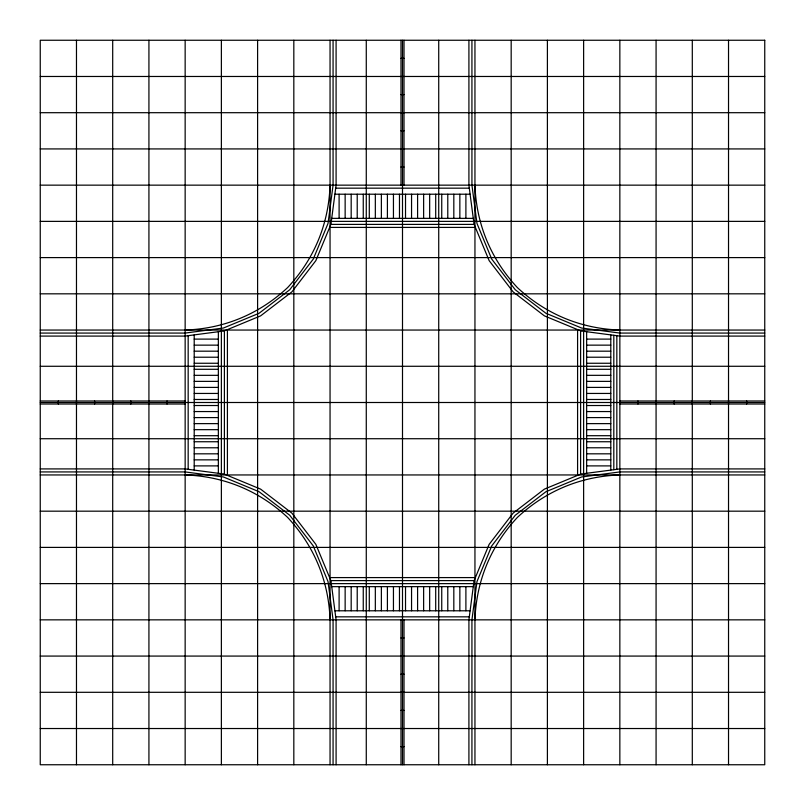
<?xml version="1.0" encoding="UTF-8"?>
<svg xmlns="http://www.w3.org/2000/svg" width="805" height="805" viewBox="0 0 805 805"><rect width="100%" height="100%" fill="white"/><g stroke="black" fill="none" stroke-linecap="round" stroke-linejoin="round"><path stroke-width="1.21" d="M185.15 40.25L185.15 764.75M619.85 40.25L619.85 764.75M330.05 185.15C328.702 224.082 314.181 259.119 287.606 287.606C259.119 314.181 224.082 328.702 185.15 330.05M474.95 619.85C476.298 580.918 490.819 545.881 517.394 517.394C545.881 490.819 580.918 476.298 619.85 474.95M400.991 58.363L404.009 58.363M40.25 76.475L764.75 76.475M400.991 94.588L404.009 94.588M40.25 112.7L764.75 112.7M400.991 130.812L404.009 130.812M40.25 148.925L764.75 148.925M400.991 167.038L404.009 167.038M40.25 185.15L764.75 185.15M335.695 188.169L469.305 188.169M334.9 194.206L470.1 194.206M331.72 218.356L473.28 218.356M40.25 221.375L764.75 221.375M330.875 224.394L474.125 224.394M329.617 227.413L475.383 227.413M40.25 257.6L764.75 257.6M40.25 293.825L764.75 293.825M40.25 330.05L764.75 330.05M40.25 333.069L185.15 333.069L223.438 328.027L259.109 313.256L289.74 289.74L313.256 259.109L328.027 223.438L333.069 185.15L333.069 40.25M764.75 333.069L619.85 333.069L581.562 328.027L545.891 313.256L515.26 289.74L491.744 259.109L476.973 223.438L471.931 185.15L471.931 40.25M40.25 336.088L185.15 336.088L224.213 330.946L260.619 315.862L291.883 291.883L315.862 260.619L330.946 224.213L336.088 185.15L336.088 40.25M764.75 336.088L619.85 336.088L580.787 330.946L544.381 315.862L513.117 291.883L489.138 260.619L474.054 224.213L468.913 185.15L468.913 40.25M194.206 339.106L218.356 339.106M586.644 339.106L610.794 339.106M194.206 345.144L218.356 345.144M586.644 345.144L610.794 345.144M194.206 351.181L218.356 351.181M586.644 351.181L610.794 351.181M194.206 357.219L218.356 357.219M586.644 357.219L610.794 357.219M194.206 363.256L218.356 363.256M586.644 363.256L610.794 363.256M40.25 366.275L764.75 366.275M194.206 369.294L218.356 369.294M586.644 369.294L610.794 369.294M194.206 375.331L218.356 375.331M586.644 375.331L610.794 375.331M194.206 381.369L218.356 381.369M586.644 381.369L610.794 381.369M194.206 387.406L218.356 387.406M586.644 387.406L610.794 387.406M194.206 393.444L218.356 393.444M586.644 393.444L610.794 393.444M194.206 399.481L218.356 399.481M586.644 399.481L610.794 399.481M40.25 400.991L185.15 400.991M619.85 400.991L764.75 400.991M40.25 402.5L764.75 402.5M40.25 404.009L185.15 404.009M619.85 404.009L764.75 404.009M194.206 405.519L218.356 405.519M586.644 405.519L610.794 405.519M194.206 411.556L218.356 411.556M586.644 411.556L610.794 411.556M194.206 417.594L218.356 417.594M586.644 417.594L610.794 417.594M194.206 423.631L218.356 423.631M586.644 423.631L610.794 423.631M194.206 429.669L218.356 429.669M586.644 429.669L610.794 429.669M194.206 435.706L218.356 435.706M586.644 435.706L610.794 435.706M40.25 438.725L764.75 438.725M194.206 441.744L218.356 441.744M586.644 441.744L610.794 441.744M194.206 447.781L218.356 447.781M586.644 447.781L610.794 447.781M194.206 453.819L218.356 453.819M586.644 453.819L610.794 453.819M194.206 459.856L218.356 459.856M586.644 459.856L610.794 459.856M194.206 465.894L218.356 465.894M586.644 465.894L610.794 465.894M40.25 468.913L185.15 468.913L224.213 474.054L260.619 489.138L291.883 513.117L315.862 544.381L330.946 580.787L336.088 619.85L336.088 764.75M764.75 468.913L619.85 468.913L580.787 474.054L544.381 489.138L513.117 513.117L489.138 544.381L474.054 580.787L468.913 619.85L468.913 764.75M40.25 471.931L185.15 471.931L223.438 476.973L259.109 491.744L289.74 515.26L313.256 545.891L328.027 581.562L333.069 619.85L333.069 764.75M764.75 471.931L619.85 471.931L581.562 476.973L545.891 491.744L515.26 515.26L491.744 545.891L476.973 581.562L471.931 619.85L471.931 764.75M40.25 474.95L764.75 474.95M40.25 511.175L764.75 511.175M40.25 547.4L764.75 547.4M329.617 577.588L475.383 577.588M330.875 580.606L474.125 580.606M40.25 583.625L764.75 583.625M331.72 586.644L473.28 586.644M334.9 610.794L470.1 610.794M335.695 616.831L469.305 616.831M40.25 619.85L764.75 619.85M400.991 637.963L404.009 637.963M40.25 656.075L764.75 656.075M400.991 674.188L404.009 674.188M40.25 692.3L764.75 692.3M400.991 710.413L404.009 710.413M40.25 728.525L764.75 728.525M400.991 746.638L404.009 746.638M619.85 330.05C580.918 328.702 545.881 314.181 517.394 287.606C490.819 259.119 476.298 224.082 474.95 185.15M185.15 474.95C224.082 476.298 259.119 490.819 287.606 517.394C314.181 545.881 328.702 580.918 330.05 619.85M746.638 400.991L746.638 404.009M728.525 40.25L728.525 764.75M710.413 400.991L710.413 404.009M692.3 40.25L692.3 764.75M674.188 400.991L674.188 404.009M656.075 40.25L656.075 764.75M637.963 400.991L637.963 404.009M616.831 335.695L616.831 469.305M613.812 335.293L613.812 469.707M610.794 334.9L610.794 470.1M586.644 331.72L586.644 473.28M583.625 40.25L583.625 764.75M580.606 330.875L580.606 474.125M577.588 329.617L577.588 475.383M547.4 40.25L547.4 764.75M511.175 40.25L511.175 764.75M474.95 40.25L474.95 764.75M465.894 194.206L465.894 218.356M465.894 586.644L465.894 610.794M459.856 194.206L459.856 218.356M459.856 586.644L459.856 610.794M453.819 194.206L453.819 218.356M453.819 586.644L453.819 610.794M447.781 194.206L447.781 218.356M447.781 586.644L447.781 610.794M441.744 194.206L441.744 218.356M441.744 586.644L441.744 610.794M438.725 40.25L438.725 764.75M435.706 194.206L435.706 218.356M435.706 586.644L435.706 610.794M429.669 194.206L429.669 218.356M429.669 586.644L429.669 610.794M423.631 194.206L423.631 218.356M423.631 586.644L423.631 610.794M417.594 194.206L417.594 218.356M417.594 586.644L417.594 610.794M411.556 194.206L411.556 218.356M411.556 586.644L411.556 610.794M405.519 194.206L405.519 218.356M405.519 586.644L405.519 610.794M404.009 40.25L404.009 185.15M404.009 619.85L404.009 764.75M402.5 40.25L402.5 764.75M400.991 40.25L400.991 185.15M400.991 619.85L400.991 764.75M399.481 194.206L399.481 218.356M399.481 586.644L399.481 610.794M393.444 194.206L393.444 218.356M393.444 586.644L393.444 610.794M387.406 194.206L387.406 218.356M387.406 586.644L387.406 610.794M381.369 194.206L381.369 218.356M381.369 586.644L381.369 610.794M375.331 194.206L375.331 218.356M375.331 586.644L375.331 610.794M369.294 194.206L369.294 218.356M369.294 586.644L369.294 610.794M366.275 40.25L366.275 764.75M363.256 194.206L363.256 218.356M363.256 586.644L363.256 610.794M357.219 194.206L357.219 218.356M357.219 586.644L357.219 610.794M351.181 194.206L351.181 218.356M351.181 586.644L351.181 610.794M345.144 194.206L345.144 218.356M345.144 586.644L345.144 610.794M339.106 194.206L339.106 218.356M339.106 586.644L339.106 610.794M330.05 40.25L330.05 764.75M293.825 40.25L293.825 764.75M257.6 40.25L257.6 764.75M227.413 329.617L227.413 475.383M224.394 330.875L224.394 474.125M221.375 40.25L221.375 764.75M218.356 331.72L218.356 473.28M194.206 334.9L194.206 470.1M188.169 335.695L188.169 469.305M167.038 400.991L167.038 404.009M148.925 40.25L148.925 764.75M130.812 400.991L130.812 404.009M112.7 40.25L112.7 764.75M94.588 400.991L94.588 404.009M76.475 40.25L76.475 764.75M58.363 400.991L58.363 404.009M764.75 40.25L40.25 40.25L40.25 764.75L764.75 764.75L764.75 40.25"/></g></svg>
